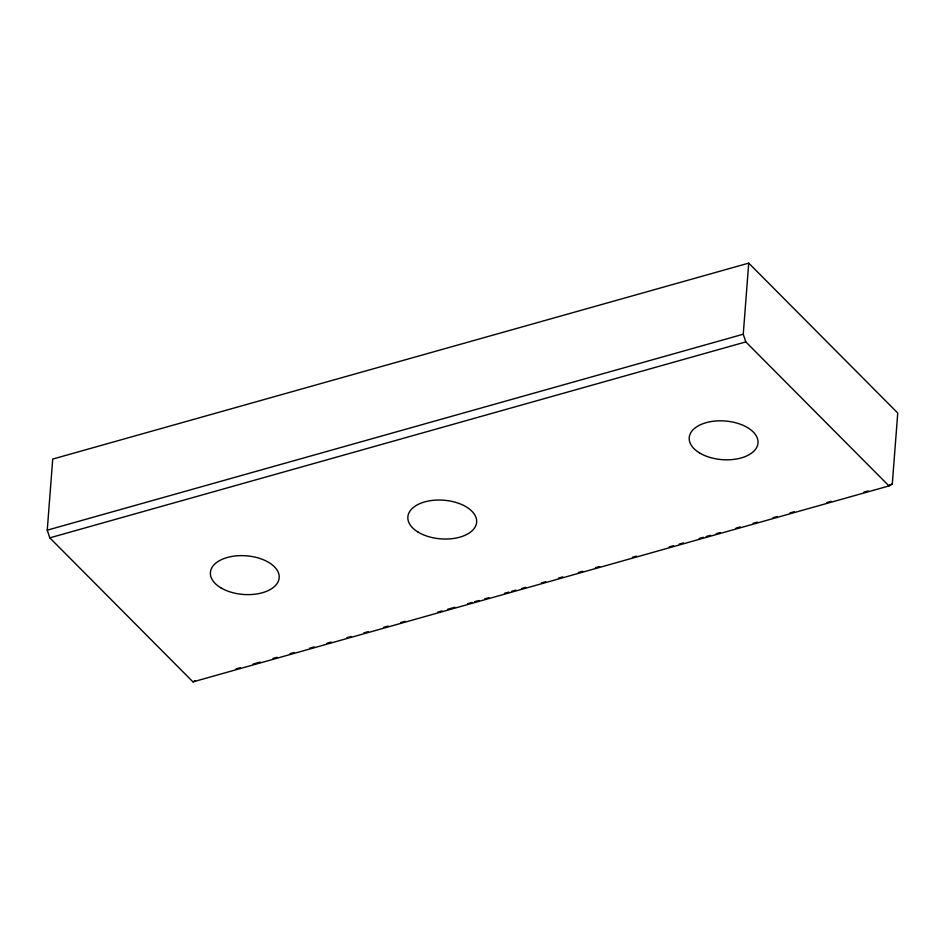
<?xml version="1.0" encoding="UTF-8"?>
<svg xmlns="http://www.w3.org/2000/svg" width="945" height="945" viewBox="0 0 945 945"><rect width="100%" height="100%" fill="white"/><g stroke="black" fill="none" stroke-linecap="round" stroke-linejoin="round"><path stroke-width="1.42" d="M47.25 530.169L52.719 459.069L748.723 263.123L897.75 413.024L892.281 484.123L888.997 485.931L192.981 681.877L49.801 537.847L47.25 530.169L743.254 334.223L748.723 263.123M192.981 681.877L195.178 680.672M49.801 537.847L745.818 341.901L888.997 485.931M236.049 668.883L240.302 667.678M253.095 664.075L260.194 662.079M272.975 658.476L277.239 657.283M290.02 653.68L294.285 652.487M309.901 648.081L314.165 646.888M326.946 643.285L331.211 642.08M346.839 637.686L351.103 636.493M363.884 632.89L368.148 631.685M383.764 627.291L388.029 626.086M400.81 622.495L405.074 621.29M437.748 612.088L442 610.895M447.682 609.289L454.793 607.292M467.574 603.69L471.838 602.497M474.673 601.693L478.938 600.5M484.62 598.894L488.884 597.701M504.5 593.295L508.764 592.102M511.611 591.298L515.864 590.093M521.545 588.499L525.81 587.294M541.438 582.9L545.702 581.707M558.483 578.104L562.736 576.899M578.364 572.505L582.628 571.3M595.409 567.709L599.673 566.504M632.347 557.302L636.599 556.109M669.273 546.907L673.537 545.714M679.219 544.107L683.483 542.914M699.099 538.508L703.364 537.315M706.198 536.512L710.463 535.319M716.145 533.712L720.409 532.519M736.037 528.113L740.289 526.92M753.082 523.317L757.335 522.112M772.963 517.718L777.227 516.513M790.008 512.922L794.272 511.717M826.934 502.516L831.198 501.322M863.872 492.121L868.136 490.928M889.434 484.927L892.281 484.123M743.254 334.223L745.818 341.901M220.728 587.743A34.492 19.384 4.4 0 0 278.137 581.695A34.492 19.384 4.4 0 0 235.529 555.932A34.492 19.384 4.4 0 0 220.728 587.743M418.174 532.153A34.492 19.384 4.4 0 0 475.595 526.105A34.492 19.384 4.4 0 0 432.987 500.342A34.492 19.384 4.4 0 0 418.174 532.153M699.548 452.938A34.492 19.384 4.4 0 0 756.957 446.89A34.492 19.384 4.4 0 0 714.349 421.127A34.492 19.384 4.4 0 0 699.548 452.938"/></g></svg>
